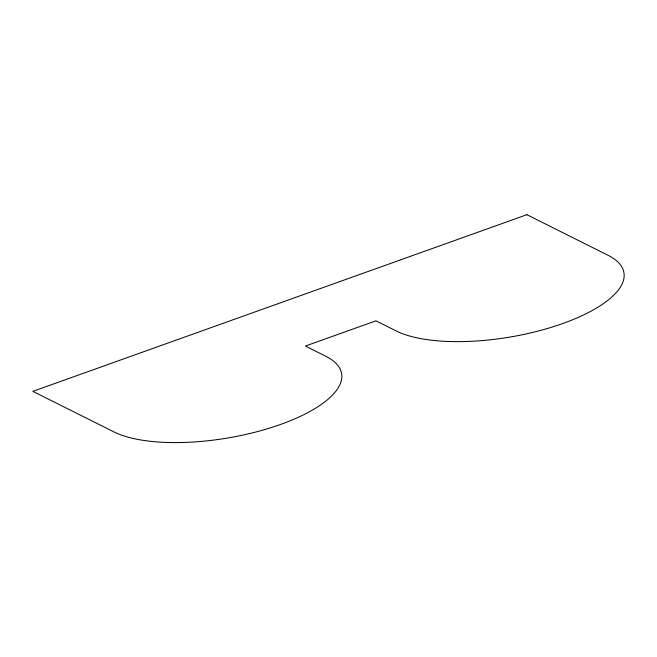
<?xml version="1.0" encoding="UTF-8"?>
<svg xmlns="http://www.w3.org/2000/svg" width="657" height="657" viewBox="0 0 657 657"><rect width="100%" height="100%" fill="white"/><g stroke="black" fill="none" stroke-linecap="round" stroke-linejoin="round"><path stroke-width="0.99" d="M526.898 214.691L32.85 391.358L113.899 431.895A123.549 44.676 -9.5 0 0 280.547 424.447A123.549 44.676 -9.5 0 0 325.634 356.184L305.365 346.05L375.944 320.813L396.204 330.947A123.549 44.676 -9.5 0 0 562.86 323.49A123.549 44.676 -9.5 0 0 607.939 255.228L526.898 214.691"/></g></svg>
